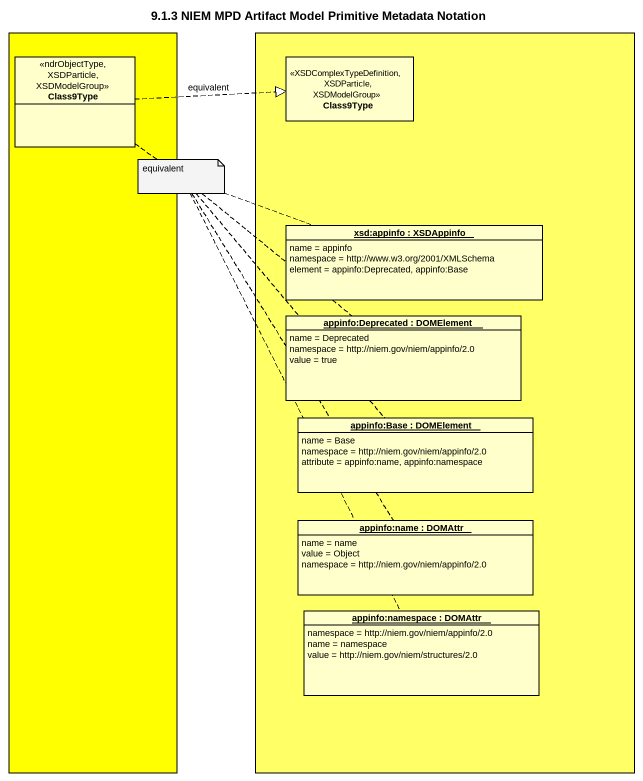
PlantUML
@startuml
title 9.1.3 NIEM MPD Artifact Model Primitive Metadata Notation
hide circle
hide empty members
rectangle " " as rectangle1 #FFFF00 {
  class Class9Type <<ndrObjectType, XSDParticle, XSDModelGroup>>
}
rectangle " " as rectangle2 #FFFF66 {
  class "Class9Type" as Class9Type_2 <<XSDComplexTypeDefinition, XSDParticle, XSDModelGroup>>
  object "xsd:appinfo : XSDAppinfo" as xsd_appinfo {
    name = appinfo
    namespace = http://www.w3.org/2001/XMLSchema
    element = appinfo:Deprecated, appinfo:Base
  }
  object "appinfo:Deprecated : DOMElement" as appinfo_Deprecated {
    name = Deprecated
    namespace = http://niem.gov/niem/appinfo/2.0
    value = true
  }
  object "appinfo:Base : DOMElement" as appinfo_Base {
    name = Base
    namespace = http://niem.gov/niem/appinfo/2.0
    attribute = appinfo:name, appinfo:namespace
  }
  object "appinfo:name : DOMAttr" as appinfo_name {
    name = name
    value = Object
    namespace = http://niem.gov/niem/appinfo/2.0
  }
  object "appinfo:namespace : DOMAttr" as appinfo_namespace {
    namespace = http://niem.gov/niem/appinfo/2.0
    name = namespace
    value = http://niem.gov/niem/structures/2.0
  }
}
Class9Type .right.|> Class9Type_2 : equivalent
note as N1
  equivalent
end note
N1 .. Class9Type
N1 .. xsd_appinfo
N1 .. appinfo_Deprecated
N1 .. appinfo_Base
N1 .. appinfo_name
N1 .. appinfo_namespace
@enduml
